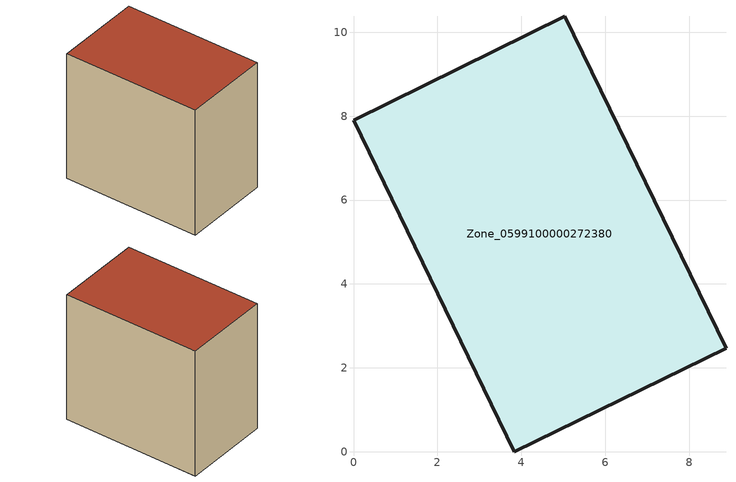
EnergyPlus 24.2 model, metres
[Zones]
Zone_0599100000272380
 floor ground (C_G): 5.04,10.38 8.88,2.47 3.83,0 0,7.9 z0
 wall outside (C_F): 3.83,0 8.88,2.47 5.04,10.38 0,7.9 3.83,0 z0:8.3
 roof outside (C_R): 8.88,2.47 5.04,10.38 0,7.9 3.83,0 z8.3
[BUILDING]
Pand.0599100000272380: North Axis=0; Terrain=City; Loads Convergence Tolerance Value=0.04; Temperature Convergence Tolerance Value=0.4; Solar Distribution=FullExterior; Maximum Number of Warmup Days=25; Minimum Number of Warmup Days=1
[Site:Location]
Rotterdam.The.Hague.AP_ZH_NLD Design_Conditions: Latitude=51.96; Longitude=4.45; Time Zone=1; Elevation=-4.5
[SITE:GROUNDTEMPERATURE:BUILDINGSURFACE]
18, 18, 18, 18, 18, 18, 18, 18, 18, 18, 18, 18
[MATERIAL] Thermal Absorptance=0.9; Solar Absorptance=0.7; Visible Absorptance=0.7
Name | Roughness | Thickness | Conductivity | Density | Specific Heat
G.TC.1975-1991 | MediumSmooth | 0.15 | 0.288461 | 540 | 1210
F.TC.1975-1991 | Rough | 0.3 | 0.230769 | 1920 | 840
R.TC.1975-1991 | MediumRough | 0.2 | 0.153846 | 1500 | 1000
[CONSTRUCTION]
C_G: G.TC.1975-1991
C_F: F.TC.1975-1991
C_R: R.TC.1975-1991
[ZONE]
Zone_0599100000272380: Type=1; Multiplier=1; Ceiling Height=Autocalculate; Volume=Autocalculate; Floor Area=autocalculate; Part of Total Floor Area=Yes
[ZONEINFILTRATION:DESIGNFLOWRATE]
Infil_Zone_0599100000272380: Zone or ZoneList or Space or SpaceList=Zone_0599100000272380; Schedule=AlwaysOn; Design Flow Rate Calculation Method=Flow/Area; Flow Rate per Floor Area=0.003; Constant Term Coefficient=1; Temperature Term Coefficient=0; Velocity Term Coefficient=0; Velocity Squared Term Coefficient=0
[HVACTEMPLATE:ZONE:IDEALLOADSAIRSYSTEM]
Zone_0599100000272380: Maximum Heating Supply Air Temperature=50; Minimum Cooling Supply Air Temperature=13; Maximum Heating Supply Air Humidity Ratio=0.0156; Minimum Cooling Supply Air Humidity Ratio=0.0077; Heating Limit=NoLimit; Cooling Limit=NoLimit; Dehumidification Control Type=ConstantSensibleHeatRatio; Cooling Sensible Heat Ratio=0.7; Dehumidification Setpoint=60; Humidification Control Type=None; Humidification Setpoint=30; Outdoor Air Method=None; Outdoor Air Flow Rate per Person=0.00944; Outdoor Air Flow Rate per Zone Floor Area=0; Outdoor Air Flow Rate per Zone=0; Demand Controlled Ventilation Type=None; Outdoor Air Economizer Type=NoEconomizer; Heat Recovery Type=None; Sensible Heat Recovery Effectiveness=0.7; Latent Heat Recovery Effectiveness=0.65
[ZONECONTROL:THERMOSTAT]
ThermostatControl_Zone_0599100000272380: Zone or ZoneList=Zone_0599100000272380; Control Type Schedule=DualSetpointControlType; Control 1=Thermostat_Zone_0599100000272380; Temperature Difference Between Cutout And Setpoint=0
[THERMOSTATSETPOINT:DUALSETPOINT]
Thermostat_Zone_0599100000272380: Heating Setpoint Temperature Schedule=HeatingSetpoint_Zone_0599100000272380; Cooling Setpoint Temperature Schedule=CoolingSetpoint_Zone_0599100000272380
[SCHEDULE:COMPACT]
HeatingSetpoint_Zone_0599100000272380: Through: 12/31, For: AllDays, Until: 24:00, 21
CoolingSetpoint_Zone_0599100000272380: Through: 12/31, For: AllDays, Until: 24:00, 24
DualSetpointControlType: Through: 12/31, For: AllDays, Until: 24:00, 4
AlwaysOn: Through: 12/31, For: AllDays, Until: 24:00, 1
